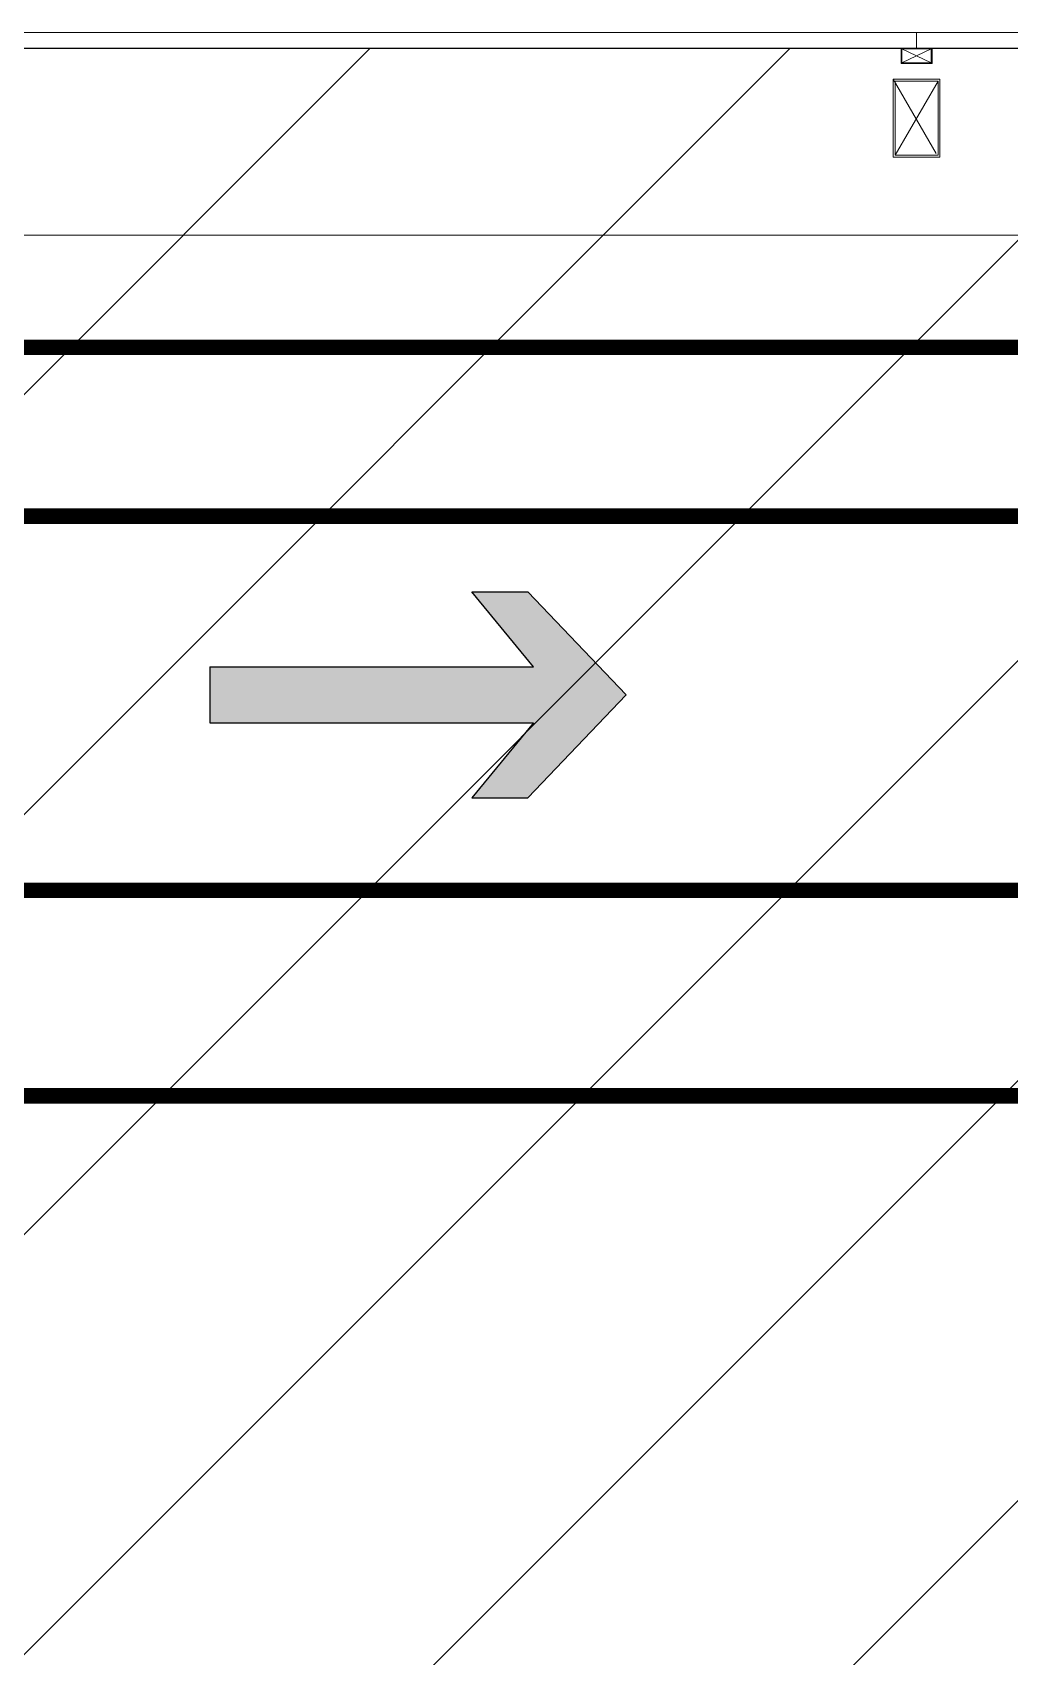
# Model space of a CAD drawing. Header units: millimetres. Extents: x 4739419 to 5837985, y 2291271 to 3446271.
# Drawn here: x 5025276 to 5028410, y 2527834 to 2533041 of the extents above; entities that cross this region are included whole.
import ezdxf

# ---------------------------------------------------------------- set-up
doc = ezdxf.new("R2010")
doc.units = ezdxf.units.MM
doc.linetypes.add('XR-평면도$0$HIDDEN2', pattern=[4.7625, 3.175, -1.5875])
doc.layers.get('0').update_dxf_attribs({"color": 255})
for name, color, linetype in [('HEB- Saw Cut(PC Topping)', 5, 'Continuous'), ('HEB-Area(PC Topping)', 3, 'Continuous'), ('XR-평면도$0$보행동선', 9, 'Continuous')]:
    doc.layers.add(name, color=color, linetype=linetype)
for name, color, linetype, lineweight in [('XR-평면도$0$A-CNTL', 9, 'Continuous', 15), ('XR-평면도$0$A-SECT-LIN2', 9, 'Continuous', 20), ('XR-평면도$0$A-SECT-LIN3', 9, 'Continuous', 18), ('XR-평면도$0$A-WAXM-PANL', 9, 'Continuous', 20), ('XR-평면도$0$A-XXXX-OPEN', 9, 'Continuous', 15)]:
    doc.layers.add(name, color=color, linetype=linetype, lineweight=lineweight)

# ---------------------------------------------------------------- blocks, each defined once
blk = doc.blocks.new('XR-평면도$0$중심선(210216)')
at = {"layer": 'XR-평면도$0$A-CNTL', "ltscale": 300}
blk.add_lwpolyline([(-10000, 196000), (186000, 196000)], dxfattribs=at)
blk = doc.blocks.new('XR-평면도$0$원드컬럼(11000)_B2')
at = {"layer": 'XR-평면도$0$A-SECT-LIN2'}
for points in [[(270432.4, 296053.1), (270332.4, 296053.1), (270332.4, 296103.1), (270432.4, 296103.1)], [(270457.4, 295753.1), (270307.4, 295753.1), (270307.4, 296003.1), (270457.4, 296003.1)]]:
    blk.add_lwpolyline(points, close=True, dxfattribs=at)
at = {"layer": 'XR-평면도$0$A-SECT-LIN3'}
for points in [[(270429.4, 296056.1), (270335.4, 296056.1), (270335.4, 296100.1), (270429.4, 296100.1)], [(270313.4, 295997.1), (270451.4, 295997.1), (270451.4, 295759.1), (270313.4, 295759.1)]]:
    blk.add_lwpolyline(points, close=True, dxfattribs=at)
at = {"layer": 'XR-평면도$0$A-WAXM-PANL'}
blk.add_lwpolyline([(270382.4, 296153.1), (267382.4, 296153.1), (267382.4, 296103.1), (270382.4, 296103.1)], close=True, dxfattribs=at)
for points in [[(270322.4, 296153.1), (273382.4, 296153.1)], [(270382.4, 296103.1), (273382.4, 296103.1)]]:
    blk.add_lwpolyline(points, dxfattribs=at)
at = {"layer": 'XR-평면도$0$A-XXXX-OPEN'}
for p, q in [((270335.4, 296056.1), (270429.4, 296100.1)), ((270429.4, 296056.1), (270335.4, 296100.1))]:
    blk.add_line(p, q, dxfattribs=at)
for points in [[(270307.4, 296003.1), (270445.4, 295765.1)], [(270313.4, 295759.1), (270451.4, 295997.1)]]:
    blk.add_lwpolyline(points, dxfattribs=at)
blk = doc.blocks.new('XR-평면도$0$keep clear')
at = {"layer": 'XR-평면도$0$보행동선'}
h = blk.add_hatch(color=256, dxfattribs=at)
h.dxf.hatch_style = 1
h.paths.add_polyline_path([(11925.4, 110), (11925.4, -70), (12963.7, -70), (12765.4, -310), (12945.4, -310), (13260.4, 20), (12945.4, 350), (12765.4, 350), (12963.7, 110)])
h.paths.add_polyline_path([(15925.4, 110), (15925.4, -70), (16963.7, -70), (16765.4, -310), (16945.4, -310), (17260.4, 20), (16945.4, 350), (16765.4, 350), (16963.7, 110)])
h.paths.add_polyline_path([(19925.4, 110), (19925.4, -70), (20963.7, -70), (20765.4, -310), (20945.4, -310), (21260.4, 20), (20945.4, 350), (20765.4, 350), (20963.7, 110)])
h.paths.add_polyline_path([(5199.1, 20), (5514.1, -310), (5694.1, -310), (5495.8, -70), (6534.1, -70), (6534.1, 110), (5495.8, 110), (5694.1, 350), (5514.1, 350)])
h.paths.add_polyline_path([(1199.1, 20), (1514.1, -310), (1694.1, -310), (1495.8, -70), (2534.1, -70), (2534.1, 110), (1495.8, 110), (1694.1, 350), (1514.1, 350)])
h.paths.add_polyline_path([(-2800.9, 20), (-2485.9, -310), (-2305.9, -310), (-2504.2, -70), (-1465.9, -70), (-1465.9, 110), (-2504.2, 110), (-2305.9, 350), (-2485.9, 350)])
for p, q in [((5199.1, 20), (5514.1, 350)), ((5495.8, 110), (5694.1, 350)), ((5694.1, 350), (5514.1, 350)), ((6534.1, 110), (5495.8, 110)), ((6534.1, 110), (6534.1, -70)), ((5199.1, 20), (5514.1, -310)), ((6534.1, -70), (5495.8, -70)), ((5495.8, -70), (5694.1, -310)), ((5694.1, -310), (5514.1, -310))]:
    blk.add_line(p, q, dxfattribs=at)
blk = doc.blocks.new('XR-평면도$0$보행통로(상온창고)')
at = {"layer": 'XR-평면도$0$보행동선', "linetype": 'XR-평면도$0$HIDDEN2', "ltscale": 100, "const_width": 50}
blk.add_lwpolyline([(166200, 191799.3), (166200, 192999.3), (138200, 192999.3), (138200, 191799.3), (166200, 191799.3)], dxfattribs=at)
at = {"layer": 'XR-평면도$0$보행동선', "xscale": -1}
blk.add_blockref('XR-평면도$0$keep clear', (161367.2, 192406), dxfattribs=at)

msp = doc.modelspace()

# ---------------------------------------------------------------- hatches: boundary and pattern name
at = {"layer": 'HEB-Area(PC Topping)', "transparency": 33554559}
h = msp.add_hatch(dxfattribs=at)
h.set_pattern_fill('ANSI31', color=256, scale=300)
h.paths.add_polyline_path([(4909511.8, 2517631.7), (4922154.5, 2517631.7), (4922154.5, 2532991.2), (4976661.8, 2532991.2), (4976661.8, 2522091.2), (4980461.8, 2522091.2), (4980461.8, 2532991.2), (5030114.5, 2532991.2), (5030114.5, 2520031.7), (5042711.8, 2520031.7), (5042711.8, 2491306.2), (4932111.8, 2491231.7), (4932111.8, 2488060.8), (4909511.8, 2488060.8)])

# ---------------------------------------------------------------- linework, layer by layer
at = {"layer": 'HEB- Saw Cut(PC Topping)', "const_width": 50}
for points in [[(5021154.5, 2532031.7), (5030114.5, 2532031.7)], [(5021154.5, 2529631.7), (5030114.5, 2529631.7)]]:
    msp.add_lwpolyline(points, dxfattribs=at)
at = {"layer": 'HEB-Area(PC Topping)'}
msp.add_lwpolyline([(4914511.8, 2532991.2), (5037711.8, 2532991.2), (5037711.8, 2522091.2), (5042711.8, 2522091.2), (5042711.8, 2460691.2), (5031661.8, 2460691.2), (5031661.8, 2456191.2), (5030561.8, 2456191.2), (5030561.8, 2455391.2), (5004611.8, 2455391.2), (5004611.8, 2458391.2), (5002611.8, 2458391.2), (5002611.8, 2455391.2), (4986561.8, 2455391.2), (4986561.8, 2454891.2), (4976661.8, 2454891.2), (4976661.8, 2455391.2), (4949611.8, 2455391.2)], dxfattribs=at)
at = {"layer": 'XR-평면도$0$A-WAXM-PANL'}
for points in [[(5027111.8, 2533041.2), (5020111.8, 2533041.2)], [(5027111.8, 2533041.2), (5020111.8, 2533041.2)], [(5027111.8, 2533041.2), (5020111.8, 2533041.2)], [(5042761.8, 2521391.2), (5042761.8, 2533041.2), (5027111.8, 2533041.2)], [(5042761.8, 2521391.2), (5042761.8, 2533041.2), (5027111.8, 2533041.2)], [(5042761.8, 2521391.2), (5042761.8, 2533041.2), (5027111.8, 2533041.2)], [(5027111.8, 2532991.2), (5020111.8, 2532991.2)], [(5027111.8, 2532991.2), (5020111.8, 2532991.2)], [(5027111.8, 2532991.2), (5020111.8, 2532991.2)], [(5042711.8, 2521391.2), (5042711.8, 2532991.2), (5027111.8, 2532991.2)], [(5042711.8, 2521391.2), (5042711.8, 2532991.2), (5027111.8, 2532991.2)], [(5042711.8, 2521391.2), (5042711.8, 2532991.2), (5027111.8, 2532991.2)]]:
    msp.add_lwpolyline(points, dxfattribs=at)

# ---------------------------------------------------------------- block references
for name, p in [('XR-평면도$0$원드컬럼(11000)_B2', (4757729.5, 2236888.2)), ('XR-평면도$0$원드컬럼(11000)_B2', (4757729.5, 2236888.2)), ('XR-평면도$0$원드컬럼(11000)_B2', (4757729.5, 2236888.2)), ('XR-평면도$0$보행통로(상온창고)', (4871011.8, 2338491.2)), ('XR-평면도$0$보행통로(상온창고)', (4871011.8, 2338491.2)), ('XR-평면도$0$보행통로(상온창고)', (4871011.8, 2338491.2))]:
    msp.add_blockref(name, p)
at = {"layer": 'XR-평면도$0$A-CNTL'}
msp.add_blockref('XR-평면도$0$중심선(210216)', (4866111.8, 2336391.2), dxfattribs=at)

doc.saveas('drawing.dxf')
